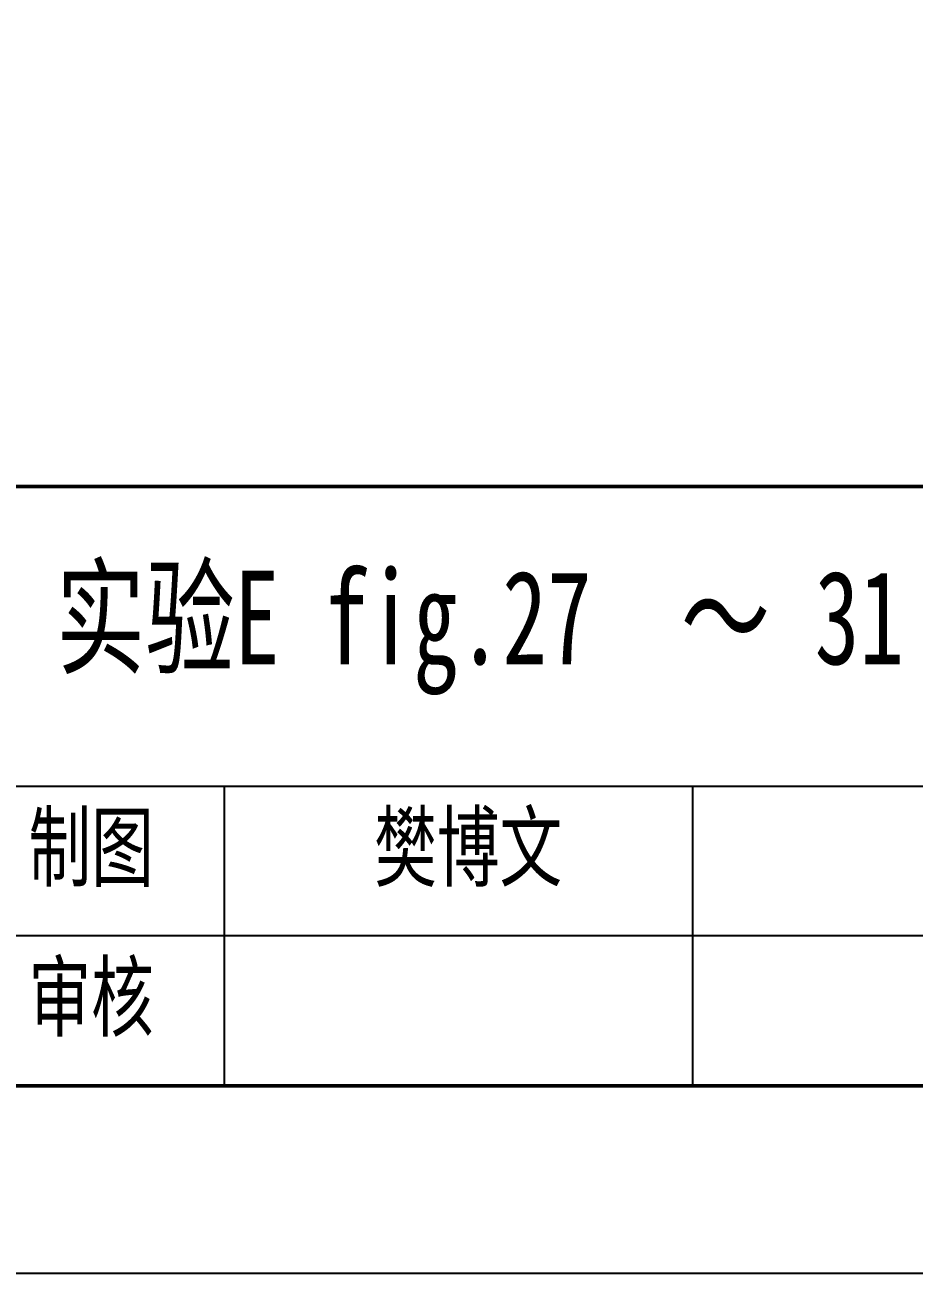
# Model space of a CAD drawing. Header units: millimetres. Extents: x 0 to 1320, y -350 to 297.
# Drawn here: x 724.4 to 771.8, y -350 to -283.4 of the extents above; entities that cross this region are included whole.
import ezdxf

# ---------------------------------------------------------------- set-up
doc = ezdxf.new("R2010")
doc.units = ezdxf.units.MM
doc.styles.add('Annotative', font='simfang.ttf', dxfattribs={"width": 0.7})
doc.styles.add('大字', font='simfang.ttf', dxfattribs={"width": 0.7})

msp = doc.modelspace()

# ---------------------------------------------------------------- linework, layer by layer
at = {"color": 1}
msp.add_lwpolyline([(450, -350), (870, -350), (870, -53), (450, -53), (450, -350)], dxfattribs=at)
at = {"lineweight": 50}
for points in [[(460, -340), (860, -340), (860, -63), (460, -63), (460, -340)], [(720, -340), (860, -340), (860, -308), (720, -308), (720, -340)]]:
    msp.add_lwpolyline(points, dxfattribs=at)
at = {"lineweight": 25}
for points in [[(720, -324), (735, -324), (780, -324), (780, -340)], [(735, -340), (735, -324)], [(760, -340), (760, -324)], [(780, -332), (720, -332)]]:
    msp.add_lwpolyline(points, dxfattribs=at)

# ---------------------------------------------------------------- texts
at = {"attachment_point": 1}
for s, width, insert, char_height, style in [('实验E fig.27  ～ 31', 56.54661, (726, -312.5), 5, '大字'), ('制图', 7.36195, (724.541, -325.5), 3.5, 'Annotative')]:
    msp.add_mtext_dynamic_manual_height_columns(s, width=width, gutter_width=12.5, heights=[0], dxfattribs=dict(at, insert=insert, char_height=char_height, style=style))
at = {"char_height": 3.5, "attachment_point": 1, "style": 'Annotative'}
for s, insert in [('樊博文', (743, -325.5)), ('审核', (724.541, -333.5))]:
    msp.add_mtext(s, dxfattribs=dict(at, insert=insert))

doc.saveas('drawing.dxf')
